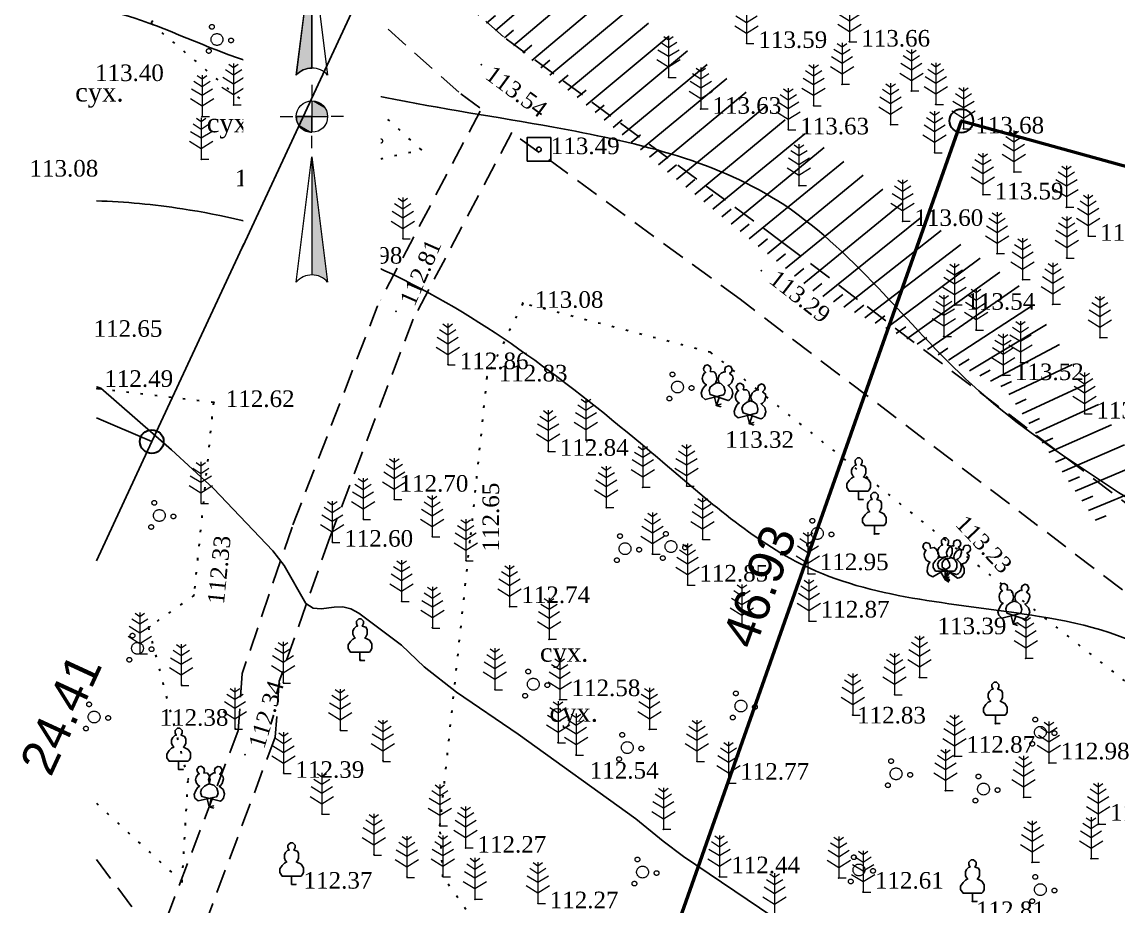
# Model space of a CAD drawing. Header units: millimetres. Extents: x 5405524 to 5405613, y 5524827 to 5524943.
# Drawn here: x 5405524.17 to 5405570.48, y 5524858.69 to 5524896.03 of the extents above; entities that cross this region are included whole.
import ezdxf
from ezdxf.enums import TextEntityAlignment as Align

# ---------------------------------------------------------------- set-up
doc = ezdxf.new("R2010")
doc.units = ezdxf.units.MM
doc.set_wipeout_variables(frame=1)
for name, pattern in [('DASHEDX2', [1.5, 1, -0.5]), ('HIDDEN', [0.5, 0, -0.5]), ('суцільна', [50, 50, 0])]:
    doc.linetypes.add(name, pattern=pattern)
for name, color, linetype, lineweight in [('#Лист (текст_ПН)', 250, 'Continuous', 0), ('#Штамп', 250, 'Continuous', 0), ('Контур', 7, 'HIDDEN', 30), ('ТОЧКИ', 7, 'Continuous', 30), ('усл. знак', 7, 'суцільна', 20)]:
    doc.layers.add(name, color=color, linetype=linetype, lineweight=lineweight)
for name, color, linetype in [('SC007', 7, 'Continuous'), ('горизонтали', 42, 'Continuous'), ('дороги', 7, 'Continuous'), ('Ділянки_Межі', 10, 'Continuous'), ('надписи', 7, 'Continuous'), ('Откос', 7, 'Continuous'), ('отметки', 7, 'Continuous'), ('промеры', 185, 'Continuous'), ('Растительность', 7, 'Continuous')]:
    doc.layers.add(name, color=color, linetype=linetype)
doc.styles.get("Standard").update_dxf_attribs({"font": 'arial.ttf'})
doc.styles.add('times', font='times.ttf')
doc.styles.add('Мой_Топо', font='isocpeui.ttf')

# ---------------------------------------------------------------- blocks, each defined once
blk = doc.blocks.new('SYMBOL902')
at = {"layer": 'SC007'}
blk.add_lwpolyline([(-1.25, -1.25), (-1.25, 1.25), (1.25, 1.25), (1.25, -1.25)], close=True, dxfattribs=at)
blk.add_circle((0, 0), 0.25, dxfattribs=at)
blk = doc.blocks.new('A$C51FE15A3')
at = {"layer": 'Растительность', "color": 94, "lineweight": 0}
for points in [[(-0.343, 1.489), (0, 1.267), (0.343, 1.489)], [(-0.201, 1.726), (0, 1.584), (0.201, 1.726)], [(0, 1.75), (0, 0), (0.319, 0)], [(-0.447, 1.172), (0, 0.895), (0.447, 1.172)], [(-0.493, 0.753), (0, 0.444), (0.493, 0.753)]]:
    blk.add_lwpolyline(points, dxfattribs=at)
blk = doc.blocks.new('A$C2ACB5305')
at = {"layer": 'Растительность'}
blk.add_lwpolyline([(0.2, 0), (0.2, 0), (0, 0), (0, 0.35), (-0.4, 0.35), (-0.5, 0.5), (-0.5, 0.65), (-0.4, 0.8), (-0.3, 0.9), (-0.2, 0.95), (-0.25, 1), (-0.3, 1.1), (-0.3, 1.25), (-0.25, 1.35), (-0.15, 1.45), (-0.1, 1.45), (-0.15, 1.55), (-0.15, 1.65), (-0.05, 1.75), (0.05, 1.75), (0.15, 1.65), (0.15, 1.55), (0.1, 1.45), (0.25, 1.4), (0.3, 1.3), (0.3, 1.1), (0.25, 1), (0.2, 0.95), (0.4, 0.85), (0.5, 0.7), (0.5, 0.5), (0.45, 0.4), (0.4, 0.35), (0, 0.35)], dxfattribs=at)
blk = doc.blocks.new('A$C72385B22')
at = {"layer": 'усл. знак'}
for centre, radius in [((-0.02, 1.49), 0.25), ((0, 0), 0.625), ((-1.29, -0.64), 0.25), ((1.28, -0.76), 0.25)]:
    blk.add_circle(centre, radius, dxfattribs=at)
blk = doc.blocks.new('Geo_Otkos_1', base_point=(5406079.34, 5525314.645, 108.81))
at = {"color": 0, "lineweight": -2}
for p, q in [((5406080.004, 5525313.91, 108.81), (5406080.066, 5525313.965, 108.81)), ((5406080.336, 5525313.543, 108.81), (5406080.402, 5525313.6, 108.81)), ((5406080.668, 5525313.176, 108.81), (5406080.868, 5525313.349, 108.81)), ((5406081.001, 5525312.808, 108.81), (5406081.135, 5525312.925, 108.81)), ((5406081.333, 5525312.441, 108.81), (5406081.67, 5525312.734, 108.81)), ((5406081.665, 5525312.073, 108.81), (5406082.042, 5525312.402, 108.81)), ((5406081.997, 5525311.706, 108.81), (5406082.472, 5525312.119, 108.81)), ((5406082.329, 5525311.338, 108.81), (5406082.706, 5525311.667, 108.81)), ((5406082.661, 5525310.971, 108.81), (5406083.274, 5525311.504, 108.81)), ((5406082.994, 5525310.604, 108.81), (5406083.371, 5525310.932, 108.81)), ((5406083.326, 5525310.236, 108.81), (5406084.076, 5525310.889, 108.81)), ((5406083.658, 5525309.869, 108.81), (5406084.035, 5525310.197, 108.81)), ((5406083.99, 5525309.501, 108.81), (5406084.878, 5525310.274, 108.81)), ((5406084.654, 5525308.767, 108.81), (5406085.68, 5525309.659, 108.81)), ((5406084.322, 5525309.134, 108.81), (5406084.699, 5525309.462, 108.81)), ((5406085.319, 5525308.032, 108.81), (5406086.481, 5525309.044, 108.81)), ((5406084.987, 5525308.399, 108.81), (5406085.364, 5525308.727, 108.81)), ((5406085.983, 5525307.297, 108.81), (5406087.283, 5525308.429, 108.81)), ((5406085.651, 5525307.664, 108.81), (5406086.028, 5525307.993, 108.81)), ((5406086.647, 5525306.562, 108.81), (5406088.085, 5525307.814, 108.81)), ((5406086.315, 5525306.929, 108.81), (5406086.692, 5525307.258, 108.81)), ((5406087.312, 5525305.827, 108.81), (5406088.887, 5525307.199, 108.81)), ((5406086.98, 5525306.195, 108.81), (5406087.357, 5525306.523, 108.81)), ((5406087.976, 5525305.092, 108.81), (5406089.689, 5525306.584, 108.81)), ((5406087.644, 5525305.46, 108.81), (5406088.021, 5525305.788, 108.81)), ((5406088.64, 5525304.357, 108.81), (5406090.491, 5525305.969, 108.81)), ((5406089.305, 5525303.623, 108.81), (5406091.293, 5525305.353, 108.81)), ((5406088.308, 5525304.725, 108.81), (5406088.685, 5525305.053, 108.81)), ((5406089.969, 5525302.888, 108.81), (5406092.095, 5525304.738, 108.81)), ((5406088.973, 5525303.99, 108.81), (5406089.35, 5525304.318, 108.81)), ((5406090.633, 5525302.153, 108.81), (5406092.896, 5525304.123, 108.81)), ((5406089.637, 5525303.255, 108.81), (5406090.014, 5525303.584, 108.81)), ((5406091.298, 5525301.418, 108.81), (5406093.698, 5525303.508, 108.81)), ((5406090.301, 5525302.52, 108.81), (5406090.678, 5525302.849, 108.81)), ((5406091.962, 5525300.683, 108.81), (5406094.5, 5525302.893, 108.81)), ((5406090.965, 5525301.786, 108.81), (5406091.343, 5525302.114, 108.81)), ((5406092.626, 5525299.948, 108.81), (5406095.302, 5525302.278, 108.81)), ((5406093.291, 5525299.214, 108.81), (5406096.104, 5525301.663, 108.81)), ((5406091.63, 5525301.051, 108.81), (5406092.007, 5525301.379, 108.81)), ((5406093.955, 5525298.479, 108.81), (5406096.906, 5525301.048, 108.81)), ((5406092.294, 5525300.316, 108.81), (5406092.671, 5525300.644, 108.81)), ((5406094.619, 5525297.744, 108.81), (5406097.708, 5525300.433, 108.81)), ((5406092.958, 5525299.581, 108.81), (5406093.336, 5525299.909, 108.81)), ((5406095.284, 5525297.009, 108.81), (5406098.51, 5525299.818, 108.81)), ((5406093.623, 5525298.846, 108.81), (5406094, 5525299.174, 108.81)), ((5406095.948, 5525296.274, 108.81), (5406099.292, 5525299.179, 108.81)), ((5406094.287, 5525298.111, 108.81), (5406094.664, 5525298.44, 108.81)), ((5406096.698, 5525295.63, 108.81), (5406100.052, 5525298.514, 108.81)), ((5406094.951, 5525297.376, 108.81), (5406095.329, 5525297.705, 108.81)), ((5406097.463, 5525295, 108.81), (5406100.813, 5525297.849, 108.81)), ((5406095.616, 5525296.642, 108.81), (5406095.993, 5525296.97, 108.81)), ((5406098.228, 5525294.37, 108.81), (5406101.574, 5525297.185, 108.81)), ((5406098.992, 5525293.74, 108.81), (5406102.341, 5525296.529, 108.81)), ((5406096.316, 5525295.944, 108.81), (5406096.694, 5525296.271, 108.81)), ((5406097.081, 5525295.315, 108.81), (5406097.461, 5525295.64, 108.81)), ((5406099.757, 5525293.111, 108.81), (5406103.166, 5525295.944, 108.81)), ((5406100.522, 5525292.481, 108.81), (5406103.99, 5525295.36, 108.81)), ((5406097.845, 5525294.685, 108.81), (5406098.227, 5525295.008, 108.81)), ((5406101.287, 5525291.851, 108.81), (5406104.814, 5525294.775, 108.81)), ((5406098.61, 5525294.055, 108.81), (5406098.994, 5525294.376, 108.81)), ((5406102.051, 5525291.221, 108.81), (5406105.639, 5525294.191, 108.81)), ((5406099.375, 5525293.425, 108.81), (5406099.759, 5525293.745, 108.81)), ((5406102.816, 5525290.592, 108.81), (5406106.463, 5525293.606, 108.81)), ((5406100.14, 5525292.796, 108.81), (5406100.524, 5525293.115, 108.81)), ((5406103.581, 5525289.962, 108.81), (5406107.287, 5525293.022, 108.81)), ((5406100.904, 5525292.166, 108.81), (5406101.289, 5525292.485, 108.81)), ((5406104.347, 5525289.334, 108.81), (5406108.112, 5525292.437, 108.81)), ((5406101.669, 5525291.536, 108.81), (5406102.054, 5525291.855, 108.81)), ((5406105.114, 5525288.708, 108.81), (5406108.936, 5525291.853, 108.81)), ((5406102.434, 5525290.907, 108.81), (5406102.819, 5525291.225, 108.81)), ((5406105.882, 5525288.081, 108.81), (5406109.76, 5525291.268, 108.81)), ((5406103.198, 5525290.277, 108.81), (5406103.584, 5525290.595, 108.81)), ((5406106.649, 5525287.455, 108.81), (5406110.585, 5525290.684, 108.81)), ((5406107.416, 5525286.828, 108.81), (5406111.409, 5525290.099, 108.81)), ((5406103.963, 5525289.647, 108.81), (5406104.349, 5525289.965, 108.81)), ((5406104.731, 5525289.021, 108.81), (5406105.117, 5525289.339, 108.81)), ((5406108.184, 5525286.202, 108.81), (5406112.233, 5525289.515, 108.81)), ((5406105.498, 5525288.394, 108.81), (5406105.884, 5525288.712, 108.81)), ((5406108.951, 5525285.575, 108.81), (5406113.058, 5525288.93, 108.81)), ((5406109.719, 5525284.949, 108.81), (5406113.882, 5525288.346, 108.81)), ((5406106.265, 5525287.768, 108.81), (5406106.652, 5525288.085, 108.81)), ((5406110.531, 5525284.392, 108.81), (5406114.706, 5525287.761, 108.81)), ((5406107.033, 5525287.141, 108.81), (5406107.419, 5525287.458, 108.81)), ((5406107.8, 5525286.515, 108.81), (5406108.187, 5525286.832, 108.81)), ((5406111.415, 5525283.945, 108.81), (5406115.53, 5525287.178, 108.81)), ((5406112.3, 5525283.499, 108.81), (5406116.353, 5525286.594, 108.81)), ((5406108.567, 5525285.889, 108.81), (5406108.955, 5525286.205, 108.81)), ((5406113.184, 5525283.052, 108.81), (5406117.177, 5525286.011, 108.81)), ((5406109.335, 5525285.262, 108.81), (5406109.722, 5525285.578, 108.81)), ((5406114.068, 5525282.605, 108.81), (5406118, 5525285.428, 108.81)), ((5406110.102, 5525284.636, 108.81), (5406110.49, 5525284.952, 108.81)), ((5406110.973, 5525284.169, 108.81), (5406111.365, 5525284.48, 108.81)), ((5406114.952, 5525282.158, 108.81), (5406118.824, 5525284.844, 108.81)), ((5406111.857, 5525283.722, 108.81), (5406112.253, 5525284.028, 108.81)), ((5406115.836, 5525281.711, 108.81), (5406119.427, 5525284.052, 108.81)), ((5406112.742, 5525283.275, 108.81), (5406113.141, 5525283.576, 108.81)), ((5406113.626, 5525282.828, 108.81), (5406114.03, 5525283.123, 108.81)), ((5406116.72, 5525281.264, 108.81), (5406119.976, 5525283.208, 108.81)), ((5406114.51, 5525282.381, 108.81), (5406114.918, 5525282.67, 108.81)), ((5406115.394, 5525281.934, 108.81), (5406115.808, 5525282.214, 108.81)), ((5406117.604, 5525280.817, 108.81), (5406120.525, 5525282.365, 108.81)), ((5406116.278, 5525281.487, 108.81), (5406116.702, 5525281.752, 108.81)), ((5406117.162, 5525281.04, 108.81), (5406117.597, 5525281.286, 108.81)), ((5406118.388, 5525280.256, 108.81), (5406121.074, 5525281.522, 108.81)), ((5406118.046, 5525280.593, 108.81), (5406118.495, 5525280.814, 108.81)), ((5406118.949, 5525279.439, 108.81), (5406121.624, 5525280.676, 108.81)), ((5406118.669, 5525279.848, 108.81), (5406119.122, 5525280.059, 108.81)), ((5406119.51, 5525278.623, 108.81), (5406122.175, 5525279.829, 108.81)), ((5406119.23, 5525279.031, 108.81), (5406119.684, 5525279.239, 108.81)), ((5406120.071, 5525277.806, 108.81), (5406122.725, 5525278.983, 108.81)), ((5406119.791, 5525278.215, 108.81), (5406120.247, 5525278.419, 108.81)), ((5406120.632, 5525276.99, 108.81), (5406123.276, 5525278.136, 108.81)), ((5406120.351, 5525277.398, 108.81), (5406120.809, 5525277.599, 108.81)), ((5406121.193, 5525276.173, 108.81), (5406123.827, 5525277.29, 108.81)), ((5406120.912, 5525276.582, 108.81), (5406121.372, 5525276.779, 108.81)), ((5406121.754, 5525275.357, 108.81), (5406124.377, 5525276.443, 108.81)), ((5406121.473, 5525275.765, 108.81), (5406121.934, 5525275.958, 108.81)), ((5406122.034, 5525274.948, 108.81), (5406122.497, 5525275.138, 108.81))]:
    blk.add_line(p, q, dxfattribs=at)
blk = doc.blocks.new('*U7')
at = {"color": 0}
for points in [[(-0.1125, 0), (-0.1087, -0.0291), (-0.0974, -0.0563)], [(-0.1125, 0), (-0.0974, -0.0563), (0, 0)], [(-0.0974, -0.0563), (0, -0.1125), (0, 0)], [(-0.0974, -0.0563), (-0.0795, -0.0795), (-0.0563, -0.0974)], [(-0.0974, -0.0563), (-0.0563, -0.0974), (0, -0.1125)], [(-0.0563, -0.0974), (-0.0291, -0.1087), (0, -0.1125)]]:
    blk.add_solid(points, dxfattribs=at)
blk = doc.blocks.new('*U8')
at = {"color": 0}
for points in [[(0, 0), (0.0974, 0.0563), (0, 0.1125)], [(0.0974, 0.0563), (0.0291, 0.1087), (0, 0.1125)], [(0.0974, 0.0563), (0.0563, 0.0974), (0.0291, 0.1087)], [(0.0974, 0.0563), (0.0795, 0.0795), (0.0563, 0.0974)], [(0, 0), (0.1125, 0), (0.0974, 0.0563)], [(0.1125, 0), (0.1087, 0.0291), (0.0974, 0.0563)]]:
    blk.add_solid(points, dxfattribs=at)
blk = doc.blocks.new('*U9')
at = {"color": 0}
for points in [[(0, -1.1363), (0.0212, -1.1378), (0, -0.288)], [(0.0212, -1.1378), (0.042, -1.1424), (0, -0.288)], [(0.042, -1.1424), (0.062, -1.1498), (0, -0.288)], [(0.062, -1.1498), (0.0806, -1.1601), (0, -0.288)], [(0.0806, -1.1601), (0.0976, -1.1729), (0, -0.288)], [(0.0976, -1.1729), (0.1126, -1.188), (0, -0.288)]]:
    blk.add_solid(points, dxfattribs=at)
blk = doc.blocks.new('*U10')
at = {"color": 0}
for points in [[(-0.1126, 0.297), (-0.0976, 0.3121), (0, 1.197)], [(-0.0976, 0.3121), (-0.0806, 0.3249), (0, 1.197)], [(-0.0806, 0.3249), (-0.062, 0.3352), (0, 1.197)], [(-0.062, 0.3352), (-0.042, 0.3426), (0, 1.197)], [(-0.042, 0.3426), (-0.0212, 0.3472), (0, 1.197)], [(-0.0212, 0.3472), (0, 0.3487), (0, 1.197)]]:
    blk.add_solid(points, dxfattribs=at)
blk = doc.blocks.new('#Північ')
at = {"color": 7}
blk.add_wipeout([(-2.901, 10.635), (2.901, 10.635), (2.901, -7.981), (-2.901, -7.981)], dxfattribs=at).dxf.layer = '#Лист (текст_ПН)'
at = {"layer": '#Лист (текст_ПН)'}
for p, q in [((-0.663, 1.748), (0, 7.043)), ((0, 7.043), (0, 2.052)), ((0, 7.043), (0.663, 1.748)), ((0, 1.337), (0, 0.807)), ((0, 0.662), (0, -0.662)), ((-1.337, 0), (-0.807, 0)), ((-0.662, 0), (0.662, 0)), ((1.337, 0), (0.807, 0)), ((0, -1.337), (0, -0.807)), ((-0.663, -6.99), (0, -1.695)), ((0, -1.695), (0.663, -6.99)), ((0, -1.695), (0, -6.686))]:
    blk.add_line(p, q, dxfattribs=at)
at = {"layer": '#Лист (текст_ПН)', "flags": 128}
for points in [[(0, 7.043), (-0.663, 1.748, -0.218585), (0, 2.052)], [(0, 0), (-0.662, 0, 0.414214), (0, -0.662)]]:
    blk.add_lwpolyline(points, format="xyb", close=True, dxfattribs=at)
at = {"layer": '#Лист (текст_ПН)'}
blk.add_circle((0, 0), 0.662, dxfattribs=at)
for centre in [(0, 1.178), (0, -7.56)]:
    blk.add_arc(centre, 0.874, 40.6798, 139.3202, dxfattribs=at)
at = {"layer": '#Лист (текст_ПН)', "xscale": 5.883850111352785, "yscale": 5.883850111352785, "zscale": 5.883850111352785}
for name in ['*U10', '*U8', '*U7', '*U9']:
    blk.add_blockref(name, (0, 0), dxfattribs=at)
at = {"layer": '#Лист (текст_ПН)', "style": 'Мой_Топо'}
blk.add_text('Пн', height=1.4, dxfattribs=at).set_placement((-1.217, 8.077))

msp = doc.modelspace()

# ---------------------------------------------------------------- linework, layer by layer
at = {"layer": 'горизонтали', "color": 32}
msp.add_polyline3d([(5405527.318, 5524880.61, 112.5), (5405527.337, 5524880.622, 112.5), (5405527.497, 5524880.562, 112.5), (5405530.487, 5524877.962, 112.5), (5405532.267, 5524876.322, 112.5), (5405534.767, 5524873.702, 112.5), (5405535.247, 5524873.082, 112.5), (5405536.167, 5524871.472, 112.5), (5405536.477, 5524871.272, 112.5), (5405536.817, 5524871.242, 112.5), (5405537.367, 5524871.322, 112.5), (5405537.727, 5524871.332, 112.5), (5405538.067, 5524871.242, 112.5), (5405538.397, 5524871.062, 112.5), (5405540.207, 5524869.712, 112.5), (5405541.167, 5524868.792, 112.5), (5405542.527, 5524867.722, 112.5), (5405545.137, 5524865.952, 112.5), (5405550.107, 5524862.382, 112.5), (5405551.257, 5524861.432, 112.5), (5405552.117, 5524860.792, 112.5), (5405561.277, 5524854.602, 112.5), (5405564.097, 5524853.372, 112.5)], dxfattribs=at)
at = {"layer": 'горизонтали', "color": 32, "lineweight": 50}
msp.add_open_spline([(5405606.456, 5524869.158), (5405605.877, 5524869.753), (5405604.523, 5524871.087), (5405599.067, 5524873.137), (5405593.856, 5524878.42), (5405589.938, 5524885.301), (5405583.797, 5524888.195), (5405581.689, 5524894.807), (5405573.344, 5524900.693), (5405566.272, 5524906.56), (5405558.314, 5524909.624), (5405553.301, 5524910.687), (5405548.416, 5524908.907), (5405544.244, 5524910.782), (5405541.273, 5524908.538), (5405541.831, 5524905.932), (5405542.202, 5524903.177), (5405538.819, 5524901.9), (5405535.922, 5524900.789), (5405532.39, 5524900.291), (5405530.861, 5524900.44), (5405530.171, 5524900.552)], degree=3, knots=[95.517258, 95.517258, 95.517258, 95.517258, 97.981196, 101.219145, 112.663477, 119.411918, 124.483522, 131.95838, 138.574265, 154.543619, 159.30047, 164.118397, 169.517114, 174.24055, 176.267405, 179.154534, 181.765719, 183.175837, 189.048759, 191.580394, 193.680129, 193.680129, 193.680129, 193.680129], dxfattribs=at)
at = {"layer": 'горизонтали', "color": 32}
for points, knots in [([(5405527.318, 5524896.606), (5405528.986, 5524896.325), (5405535.611, 5524893.148), (5405544.936, 5524892.112), (5405557.208, 5524889.357), (5405564.133, 5524879.562), (5405575.772, 5524873.469), (5405584.479, 5524864.762), (5405592.253, 5524855.035), (5405600.694, 5524850.595), (5405606.71, 5524846.226), (5405609.227, 5524845.183), (5405610.062, 5524845.031)], [130.715932, 130.715932, 130.715932, 130.715932, 135.872297, 150.444107, 160.422107, 171.701539, 184.668472, 199.328791, 208.368376, 221.647362, 227.659049, 230.201083, 230.201083, 230.201083, 230.201083]), ([(5405575.115, 5524854.77, 113.5), (5405575.115, 5524854.77, 113.5), (5405573.733, 5524856.493), (5405575.535, 5524862.287), (5405573.534, 5524869.581), (5405565.662, 5524871.411), (5405557.814, 5524871.72), (5405549.896, 5524878.692), (5405541.86, 5524885.092), (5405533.196, 5524888.006), (5405528.533, 5524888.438), (5405527.318, 5524888.474)], [127.503882, 127.503882, 127.503882, 127.503882, 128.770348, 136.542801, 143.113211, 148.898258, 158.810298, 166.34207, 179.461812, 189.669355, 193.265804, 193.265804, 193.265804, 193.265804])]:
    msp.add_open_spline(points, degree=3, knots=knots, dxfattribs=at)
at = {"layer": 'дороги', "color": 7, "linetype": 'DASHEDX2'}
for points, elevation in [([(5405543.518, 5524892.41), (5405542.628, 5524893.065), (5405527.318, 5524906.662)], 112.707), ([(5405596.262, 5524853.313), (5405588.904, 5524859.072), (5405583.42, 5524864.022), (5405572.616, 5524874.334), (5405556.305, 5524886.724), (5405544.518, 5524895.399), (5405540.47, 5524898.994)], 112.707), ([(5405594.412, 5524850.951), (5405586.972, 5524856.774), (5405581.378, 5524861.824), (5405570.666, 5524872.048), (5405554.509, 5524884.322), (5405544.865, 5524891.361)], 112.707), ([(5405527.318, 5524860.663), (5405529.914, 5524857.201)], 113.35)]:
    msp.add_lwpolyline(points, dxfattribs=dict(at, elevation=elevation))
for points in [[(5405543.531, 5524892.261), (5405539.223, 5524884.118), (5405535.58, 5524874.699)], [(5405544.865, 5524891.361), (5405540.697, 5524883.482), (5405537.177, 5524874.262)], [(5405535.58, 5524874.699), (5405533.477, 5524868.519)], [(5405537.177, 5524874.262), (5405535.044, 5524868.194)], [(5405535.044, 5524868.194), (5405534.866, 5524865.823), (5405530.935, 5524855.331), (5405528.967, 5524844.576)], [(5405533.477, 5524868.519), (5405533.304, 5524866.102), (5405529.914, 5524857.201)]]:
    msp.add_lwpolyline(points, dxfattribs=at)
at = {"layer": 'Ділянки_Межі'}
for points in [[(5405527.318, 5524906.003), (5405539.966, 5524900.465), (5405529.656, 5524878.309), (5405527.318, 5524879.315)], [(5405527.318, 5524879.315), (5405529.656, 5524878.309), (5405527.318, 5524873.277)]]:
    msp.add_lwpolyline(points, dxfattribs=at)
at = {"layer": 'Ділянки_Межі', "lineweight": 50}
msp.add_lwpolyline([(5405548.251, 5524847.603), (5405563.861, 5524891.856), (5405587.263, 5524885.396), (5405575.905, 5524844.251)], close=True, dxfattribs=at)
at = {"layer": 'Ділянки_Межі', "lineweight": 25}
msp.add_lwpolyline([(5405610.062, 5524840.11), (5405600.275, 5524841.297), (5405575.905, 5524844.251), (5405548.251, 5524847.603), (5405563.861, 5524891.856), (5405587.263, 5524885.396), (5405610.062, 5524879.102)], dxfattribs=at)
at = {"layer": 'Контур', "color": 7, "linetype": 'HIDDEN'}
for points, elevation in [([(5405541.04, 5524890.64), (5405531.91, 5524898.93), (5405529.62, 5524895.98)], 113.42), ([(5405553.26, 5524882.08), (5405545.33, 5524884.15), (5405543.81, 5524881.03), (5405543.1, 5524874.11)], 113.34), ([(5405553.26, 5524882.08), (5405563.13, 5524874.2), (5405575.22, 5524864.69), (5405579.76, 5524859.54)], 113.34), ([(5405532.26, 5524879.96), (5405527.35, 5524880.54), (5405527.318, 5524880.529)], 112.62), ([(5405532.26, 5524879.96), (5405531.43, 5524871.81), (5405529.51, 5524870.46), (5405531.19, 5524864.04)], 112.62), ([(5405549.066, 5524846.47), (5405546.655, 5524849.822), (5405545.645, 5524852.849), (5405544.654, 5524856.095), (5405541.955, 5524859.93), (5405541.827, 5524862.081), (5405543.1, 5524874.11)], 111.97), ([(5405530.938, 5524859.706), (5405531.19, 5524864.04)], 112.192), ([(5405527.318, 5524863.032), (5405530.938, 5524859.706)], 112.62)]:
    msp.add_lwpolyline(points, dxfattribs=dict(at, elevation=elevation))
at = {"layer": 'Контур', "color": 7, "elevation": 113.427}
msp.add_lwpolyline([(5405529.619, 5524895.975), (5405536.984, 5524889.73), (5405541.043, 5524890.639)], dxfattribs=at)
at = {"layer": 'отметки', "color": 7}
for p in [(5405529.619, 5524895.975, 113.427), (5405554.785, 5524895.135, 113.595), (5405559.132, 5524895.194, 113.663), (5405543.573, 5524894.232, 113.537), (5405551.5, 5524893.699, 113.549), (5405558.823, 5524893.396, 113.617), (5405561.746, 5524893.117, 113.65), (5405533.111, 5524892.525, 113.368), (5405552.845, 5524892.356, 113.63), (5405557.615, 5524892.49, 113.597), (5405562.776, 5524892.554, 113.647), (5405531.779, 5524892.039, 113.176), (5405556.554, 5524891.485, 113.631), (5405560.875, 5524891.696, 113.6), (5405563.95, 5524891.523, 113.684), (5405535.502, 5524890.801, 113.17), (5405541.043, 5524890.639, 113.422), (5405562.729, 5524890.51, 113.592), (5405531.747, 5524890.236, 113.139), (5405534.573, 5524890.05, 113.064), (5405536.924, 5524889.73, 113.174), (5405566.08, 5524889.7, 113.664), (5405556.995, 5524889.121, 113.639), (5405564.769, 5524888.739, 113.588), (5405568.297, 5524888.206, 113.681), (5405561.377, 5524887.618, 113.597), (5405540.265, 5524886.877, 113.109), (5405569.223, 5524886.989, 113.662), (5405565.372, 5524886.246, 113.544), (5405536.834, 5524886.025, 112.983), (5405568.313, 5524886.065, 113.612), (5405555.407, 5524885.523, 113.287), (5405566.446, 5524885.146, 113.509), (5405545.331, 5524884.159, 113.075), (5405563.574, 5524884.078, 113.537), (5405567.725, 5524884.107, 113.569), (5405539.976, 5524883.815, 112.809), (5405564.483, 5524883.025, 113.602), (5405563.119, 5524882.753, 113.639), (5405569.713, 5524882.697, 113.517), (5405553.259, 5524882.083, 113.337), (5405542.167, 5524881.567, 112.863), (5405566.363, 5524881.649, 113.518), (5405565.624, 5524881.107, 113.518), (5405543.813, 5524881.05, 112.833), (5405527.371, 5524880.554, 112.495), (5405532.281, 5524879.971, 112.617), (5405553.51, 5524879.84, 113.34), (5405569.065, 5524879.483, 113.618), (5405554.9, 5524879.07, 113.32), (5405547.997, 5524878.381, 112.858), (5405546.395, 5524877.91, 112.844), (5405550.4, 5524876.38, 112.89), (5405552.25, 5524876.43, 113.08), (5405539.905, 5524875.876, 112.696), (5405548.86, 5524875.52, 112.85), (5405559.52, 5524875.87, 113.35), (5405538.592, 5524875.034, 112.669), (5405541.509, 5524874.297, 112.674), (5405543.104, 5524874.13, 112.649), (5405552.93, 5524874.18, 112.93), (5405560.19, 5524874.41, 113.3), (5405563.126, 5524874.203, 113.226), (5405537.29, 5524874.072, 112.595), (5405542.927, 5524873.299, 112.7), (5405550.81, 5524873.56, 112.9), (5405557.38, 5524872.73, 112.95), (5405563.17, 5524872.49, 113.37), (5405531.444, 5524871.831, 112.328), (5405552.29, 5524872.25, 112.85), (5405540.217, 5524871.569, 112.578), (5405544.77, 5524871.34, 112.74), (5405529.522, 5524870.479, 112.461), (5405541.512, 5524870.445, 112.571), (5405554.59, 5524870.53, 112.91), (5405557.42, 5524870.73, 112.87), (5405566.05, 5524870.61, 113.39), (5405546.44, 5524869.96, 112.74), (5405529.167, 5524869.36, 112.442), (5405538.461, 5524869.094, 112.417), (5405566.58, 5524869.16, 113.3), (5405535.208, 5524868.126, 112.401), (5405562.09, 5524868.35, 113.06), (5405530.916, 5524868.028, 112.441), (5405544.15, 5524867.83, 112.52), (5405546.89, 5524867.41, 112.58), (5405561.04, 5524867.62, 112.92), (5405559.27, 5524866.76, 112.83), (5405565.3, 5524866.4, 112.85), (5405533.181, 5524866.179, 112.38), (5405537.622, 5524866.132, 112.416), (5405550.68, 5524866.16, 112.64), (5405546.82, 5524865.59, 112.54), (5405533.595, 5524865.083, 112.341), (5405547.58, 5524865.07, 112.54), (5405563.57, 5524865.02, 112.87), (5405530.802, 5524864.472, 112.403), (5405539.427, 5524864.828, 112.304), (5405552.69, 5524864.8, 112.67), (5405567.56, 5524864.74, 112.98), (5405531.201, 5524864.063, 112.339), (5405535.226, 5524864.31, 112.395), (5405554.02, 5524863.88, 112.77), (5405563.19, 5524863.57, 112.84), (5405566.49, 5524863.29, 112.88), (5405532.092, 5524862.901, 112.403), (5405536.848, 5524862.588, 112.328), (5405541.827, 5524862.081, 112.273), (5405569.64, 5524862.15, 113), (5405551.27, 5524861.94, 112.54), (5405539.042, 5524860.859, 112.263), (5405542.916, 5524861.15, 112.272), (5405569.34, 5524860.7, 112.92), (5405566.85, 5524860.54, 112.81), (5405540.438, 5524859.918, 112.296), (5405541.955, 5524859.93, 112.269), (5405553.64, 5524859.93, 112.44), (5405558.68, 5524859.88, 112.72), (5405530.938, 5524859.706, 112.192), (5405535.569, 5524859.63, 112.368), (5405543.308, 5524858.984, 112.27), (5405559.71, 5524859.28, 112.61), (5405564.33, 5524858.89, 112.81), (5405545.968, 5524858.802, 112.273)]:
    msp.add_point(p, dxfattribs=at)
at = {"layer": 'ТОЧКИ'}
for centre in [(5405563.861, 5524891.856), (5405529.656, 5524878.309)]:
    msp.add_circle(centre, 0.5, dxfattribs=at)

# ---------------------------------------------------------------- block references
at = {"layer": 'Откос', "color": 7}
msp.add_blockref('Geo_Otkos_1', (5405526.822, 5524914.685, 100.01), dxfattribs=at)
at = {"layer": 'отметки', "color": 7, "xscale": 0.400000000372529, "yscale": 0.400000000372529, "zscale": 0.400000000372529}
msp.add_blockref('SYMBOL902', (5405546.01, 5524890.65, 113.49), dxfattribs=at)
at = {"layer": 'Растительность', "color": 7}
for name, p in [('A$C51FE15A3', (5405554.78, 5524895.12, 113.59)), ('A$C51FE15A3', (5405559.13, 5524895.19, 113.66)), ('A$C51FE15A3', (5405551.49, 5524893.69, 113.55)), ('A$C51FE15A3', (5405558.82, 5524893.4, 113.62)), ('A$C51FE15A3', (5405561.75, 5524893.12, 113.65)), ('A$C51FE15A3', (5405533.11, 5524892.53, 113.37)), ('A$C51FE15A3', (5405552.85, 5524892.36, 113.63)), ('A$C51FE15A3', (5405557.62, 5524892.49, 113.6)), ('A$C51FE15A3', (5405562.78, 5524892.55, 113.65)), ('A$C51FE15A3', (5405531.78, 5524892.04, 113.18)), ('A$C51FE15A3', (5405556.55, 5524891.48, 113.63)), ('A$C51FE15A3', (5405560.87, 5524891.7, 113.6)), ('A$C51FE15A3', (5405563.95, 5524891.52, 113.68)), ('A$C51FE15A3', (5405535.5, 5524890.8, 113.17)), ('A$C51FE15A3', (5405562.73, 5524890.51, 113.59)), ('A$C51FE15A3', (5405531.74, 5524890.24, 113.14)), ('A$C51FE15A3', (5405534.57, 5524890.05, 113.06)), ('A$C51FE15A3', (5405536.92, 5524889.73, 113.17)), ('A$C51FE15A3', (5405566.08, 5524889.7, 113.66)), ('A$C51FE15A3', (5405557, 5524889.12, 113.64)), ('A$C51FE15A3', (5405564.77, 5524888.74, 113.59)), ('A$C51FE15A3', (5405568.3, 5524888.21, 113.68)), ('A$C51FE15A3', (5405561.38, 5524887.62, 113.6)), ('A$C51FE15A3', (5405540.26, 5524886.87, 113.11)), ('A$C51FE15A3', (5405569.22, 5524886.99, 113.66)), ('A$C51FE15A3', (5405536.82, 5524886.02, 112.98)), ('A$C51FE15A3', (5405565.37, 5524886.25, 113.54)), ('A$C51FE15A3', (5405568.31, 5524886.06, 113.61)), ('A$C51FE15A3', (5405566.45, 5524885.15, 113.51)), ('A$C51FE15A3', (5405563.57, 5524884.08, 113.54)), ('A$C51FE15A3', (5405567.73, 5524884.11, 113.57)), ('A$C51FE15A3', (5405563.12, 5524882.75, 113.64)), ('A$C51FE15A3', (5405564.48, 5524883.02, 113.6)), ('A$C51FE15A3', (5405569.71, 5524882.7, 113.52)), ('A$C51FE15A3', (5405566.36, 5524881.65, 113.52)), ('A$C51FE15A3', (5405542.16, 5524881.55, 112.86)), ('A$C51FE15A3', (5405565.62, 5524881.11, 113.52)), ('A$C51FE15A3', (5405569.07, 5524879.48, 113.62)), ('A$C51FE15A3', (5405548, 5524878.37, 112.86)), ('A$C51FE15A3', (5405546.4, 5524877.89, 112.84)), ('A$C51FE15A3', (5405550.4, 5524876.38, 112.89)), ('A$C51FE15A3', (5405552.25, 5524876.43, 113.08)), ('A$C51FE15A3', (5405531.727, 5524875.698, 112.907)), ('A$C51FE15A3', (5405539.9, 5524875.86, 112.7)), ('A$C2ACB5305', (5405559.52, 5524875.87, 113.35)), ('A$C51FE15A3', (5405548.86, 5524875.52, 112.85)), ('A$C51FE15A3', (5405538.58, 5524875.02, 112.67)), ('A$C51FE15A3', (5405541.5, 5524874.28, 112.67)), ('A$C2ACB5305', (5405560.19, 5524874.41, 113.3)), ('A$C51FE15A3', (5405537.28, 5524874.05, 112.59)), ('A$C51FE15A3', (5405552.93, 5524874.18, 112.93)), ('A$C51FE15A3', (5405550.81, 5524873.56, 112.9)), ('A$C51FE15A3', (5405542.92, 5524873.28, 112.7)), ('A$C51FE15A3', (5405557.38, 5524872.73, 112.95)), ('A$C2ACB5305', (5405563.17, 5524872.49, 113.37)), ('A$C51FE15A3', (5405552.29, 5524872.25, 112.85)), ('A$C51FE15A3', (5405540.21, 5524871.55, 112.58)), ('A$C51FE15A3', (5405544.77, 5524871.34, 112.74)), ('A$C51FE15A3', (5405554.59, 5524870.53, 112.91)), ('A$C51FE15A3', (5405557.42, 5524870.73, 112.87)), ('A$C51FE15A3', (5405541.51, 5524870.43, 112.57)), ('A$C51FE15A3', (5405546.44, 5524869.96, 112.74)), ('A$C51FE15A3', (5405529.15, 5524869.34, 112.44)), ('A$C51FE15A3', (5405566.58, 5524869.16, 113.3)), ('A$C2ACB5305', (5405538.45, 5524869.07, 112.42)), ('A$C51FE15A3', (5405562.09, 5524868.35, 113.06)), ('A$C51FE15A3', (5405530.9, 5524868.01, 112.44)), ('A$C51FE15A3', (5405535.2, 5524868.1, 112.4)), ('A$C51FE15A3', (5405544.15, 5524867.83, 112.52)), ('A$C51FE15A3', (5405546.89, 5524867.41, 112.58)), ('A$C51FE15A3', (5405561.04, 5524867.62, 112.92)), ('A$C51FE15A3', (5405559.27, 5524866.76, 112.83)), ('A$C2ACB5305', (5405565.3, 5524866.4, 112.85)), ('A$C51FE15A3', (5405533.17, 5524866.16, 112.38)), ('A$C51FE15A3', (5405537.61, 5524866.11, 112.42)), ('A$C51FE15A3', (5405550.68, 5524866.16, 112.64)), ('A$C51FE15A3', (5405546.82, 5524865.59, 112.54)), ('A$C51FE15A3', (5405547.58, 5524865.07, 112.54)), ('A$C51FE15A3', (5405563.57, 5524865.02, 112.87)), ('A$C51FE15A3', (5405539.42, 5524864.8, 112.3)), ('A$C51FE15A3', (5405552.69, 5524864.8, 112.67)), ('A$C51FE15A3', (5405567.56, 5524864.74, 112.98)), ('A$C2ACB5305', (5405530.79, 5524864.46, 112.4)), ('A$C51FE15A3', (5405535.22, 5524864.29, 112.39)), ('A$C51FE15A3', (5405554.02, 5524863.88, 112.77)), ('A$C51FE15A3', (5405563.19, 5524863.57, 112.84)), ('A$C51FE15A3', (5405566.49, 5524863.29, 112.88)), ('A$C51FE15A3', (5405536.84, 5524862.57, 112.33)), ('A$C51FE15A3', (5405541.827, 5524862.081, 112.273)), ('A$C51FE15A3', (5405551.27, 5524861.94, 112.54)), ('A$C51FE15A3', (5405569.64, 5524862.15, 113)), ('A$C51FE15A3', (5405539.04, 5524860.84, 112.26)), ('A$C51FE15A3', (5405542.916, 5524861.15, 112.272)), ('A$C51FE15A3', (5405566.85, 5524860.54, 112.81)), ('A$C51FE15A3', (5405569.34, 5524860.7, 112.92)), ('A$C51FE15A3', (5405540.43, 5524859.9, 112.3)), ('A$C51FE15A3', (5405541.955, 5524859.93, 112.269)), ('A$C51FE15A3', (5405553.64, 5524859.93, 112.44)), ('A$C51FE15A3', (5405558.68, 5524859.88, 112.72)), ('A$C2ACB5305', (5405535.56, 5524859.61, 112.37)), ('A$C51FE15A3', (5405543.308, 5524858.984, 112.27)), ('A$C51FE15A3', (5405559.71, 5524859.28, 112.61)), ('A$C51FE15A3', (5405545.968, 5524858.802, 112.273)), ('A$C2ACB5305', (5405564.33, 5524858.89, 112.81)), ('A$C51FE15A3', (5405555.97, 5524858.33, 112.49))]:
    msp.add_blockref(name, p, dxfattribs=at)
for p, rotation in [((5405553.514, 5524879.841, 113.34), 14.25825634128869), ((5405553.514, 5524879.839, 113.34), 341.402036161824), ((5405554.904, 5524879.071, 113.32), 14.25825634128869), ((5405554.904, 5524879.069, 113.32), 341.402036161824), ((5405563.17, 5524872.49, 113.37), 29.04570310529842), ((5405563.17, 5524872.49, 113.37), 341.402036161824), ((5405563.163, 5524872.492, 113.37), 324.06535802505), ((5405566.05, 5524870.612, 113.39), 14.25825634128869), ((5405566.05, 5524870.61, 113.39), 341.402036161824), ((5405532.08, 5524862.88, 112.4), 12.94235764859721), ((5405532.08, 5524862.88, 112.4), 346.0907096391821)]:
    msp.add_blockref('A$C2ACB5305', p, dxfattribs=dict(at, rotation=rotation))
at = {"layer": 'усл. знак', "color": 7, "linetype": 'суцільна', "lineweight": 13, "xscale": 0.3999999998750298, "yscale": 0.3999999998750298, "zscale": 0.3999999998750298, "rotation": 265.3647753868261}
for p in [(5405532.409, 5524895.292), (5405535.335, 5524893.482), (5405537.947, 5524892.125), (5405538.713, 5524891.046), (5405551.868, 5524880.613), (5405529.974, 5524875.188), (5405557.778, 5524874.43), (5405549.651, 5524873.784), (5405551.591, 5524873.877), (5405529.051, 5524869.579, 112.44), (5405545.773, 5524868.063), (5405554.546, 5524867.14), (5405527.219, 5524866.677), (5405567.198, 5524866.033), (5405549.744, 5524865.387), (5405561.103, 5524864.279), (5405564.797, 5524863.633), (5405550.39, 5524860.127), (5405559.533, 5524860.219), (5405567.198, 5524859.388)]:
    msp.add_blockref('A$C72385B22', p, dxfattribs=at)

# ---------------------------------------------------------------- texts
at = {"layer": 'надписи', "color": 7, "style": 'times'}
for p in [(5405526.418, 5524893.471, 111.861), (5405531.976, 5524892.172, 111.861), (5405546.054, 5524869.811, 111.861), (5405546.457, 5524867.276, 111.861)]:
    msp.add_text('сух.', height=0.8, dxfattribs=at).set_placement(p, align=Align.TOP_LEFT)
at = {"layer": 'отметки', "color": 7, "style": 'times'}
for s, p in [('113.59', (5405555.285, 5524895.635, 113.595)), ('113.66', (5405559.632, 5524895.694, 113.663)), ('113.40', (5405527.257, 5524894.236, 113.398)), ('113.63', (5405553.345, 5524892.856, 113.63)), ('113.63', (5405557.054, 5524891.985, 113.631)), ('113.68', (5405564.45, 5524892.023, 113.684)), ('113.49', (5405546.515, 5524891.15, 113.486)), ('113.08', (5405524.488, 5524890.202, 113.084)), ('113.06', (5405533.166, 5524889.794)), ('113.59', (5405565.269, 5524889.239, 113.588)), ('113.60', (5405561.877, 5524888.118, 113.597)), ('113.66', (5405569.723, 5524887.489, 113.662)), ('112.98', (5405537.334, 5524886.525, 112.983)), ('113.08', (5405545.831, 5524884.659, 113.075)), ('113.54', (5405564.074, 5524884.578, 113.537)), ('112.65', (5405527.196, 5524883.435, 112.655)), ('112.86', (5405542.667, 5524882.067, 112.863)), ('112.83', (5405544.313, 5524881.55, 112.833)), ('113.52', (5405566.124, 5524881.607, 113.518)), ('112.49', (5405527.652, 5524881.322, 112.495)), ('112.62', (5405532.781, 5524880.471, 112.617)), ('113.62', (5405569.565, 5524879.983, 113.618)), ('112.84', (5405546.895, 5524878.41, 112.844)), ('112.70', (5405540.124, 5524876.894, 112.7)), ('112.60', (5405537.79, 5524874.572, 112.595)), ('112.38', (5405529.986, 5524867.007, 112.38)), ('112.39', (5405535.726, 5524864.81, 112.395)), ('112.27', (5405543.416, 5524861.65, 112.272)), ('112.37', (5405536.069, 5524860.13, 112.368)), ('112.27', (5405546.468, 5524859.302, 112.273))]:
    msp.add_text(s, height=0.7, dxfattribs=at).set_placement(p, align=Align.TOP_LEFT)
for s, rotation, p in [('113.54', 323.6535, (5405544.1, 5524894.243, 113.537)), ('112.81', 66.3844, (5405540.105, 5524884.259, 112.809)), ('113.29', 322.0851, (5405556.109, 5524885.61, 113.287)), ('112.65', 90, (5405543.628, 5524873.666, 112.649)), ('113.23', 313.4062, (5405564.073, 5524875.275, 113.226)), ('112.33', 84.185, (5405532.004, 5524871.483, 112.328)), ('112.34', 72.9128, (5405533.725, 5524865.498, 112.341))]:
    msp.add_text(s, height=0.7, rotation=rotation, dxfattribs=at).set_placement(p, align=Align.TOP_LEFT)
for s, p in [('113.32', (5405553.883, 5524878.398)), ('112.95', (5405557.88, 5524873.23, 112.95)), ('112.85', (5405552.79, 5524872.75, 112.85)), ('112.74', (5405545.27, 5524871.84, 112.74)), ('112.87', (5405557.92, 5524871.23, 112.87)), ('113.39', (5405562.856, 5524870.524, 113.39)), ('112.58', (5405547.39, 5524867.91, 112.58)), ('112.83', (5405559.454, 5524866.755, 112.83)), ('112.87', (5405564.07, 5524865.52, 112.87)), ('112.98', (5405568.06, 5524865.24, 112.98)), ('112.54', (5405548.16, 5524864.426, 112.54)), ('112.77', (5405554.52, 5524864.38, 112.77)), ('113.00', (5405570.14, 5524862.65, 113)), ('112.44', (5405554.14, 5524860.43, 112.44)), ('112.61', (5405560.21, 5524859.78, 112.61)), ('112.81', (5405564.482, 5524858.537, 112.81))]:
    msp.add_text(s, height=0.7, dxfattribs=at).set_placement(p, align=Align.MIDDLE_LEFT)
at = {"layer": 'промеры', "char_height": 1.5, "attachment_point": 1}
for s, insert, rotation in [('24.44', (5405534.513, 5524887.261), 65.2155), ('46.93', (5405553.712, 5524869.994), 69.8415), ('24.41', (5405524.027, 5524864.735), 65.2155)]:
    msp.add_mtext(s, dxfattribs=dict(at, insert=insert, rotation=rotation))

# ---------------------------------------------------------------- next in the draw order: block references
at = {"layer": '#Штамп'}
msp.add_blockref('#Північ', (5405536.423, 5524892.035, 112.701), dxfattribs=at)

# ---------------------------------------------------------------- next in the draw order: linework, layer by layer
at = {"layer": 'Ділянки_Межі', "lineweight": 25}
msp.add_lwpolyline([(5405527.318, 5524906.003), (5405539.966, 5524900.465), (5405529.656, 5524878.309), (5405527.318, 5524873.277)], dxfattribs=at)

doc.saveas('drawing.dxf')
